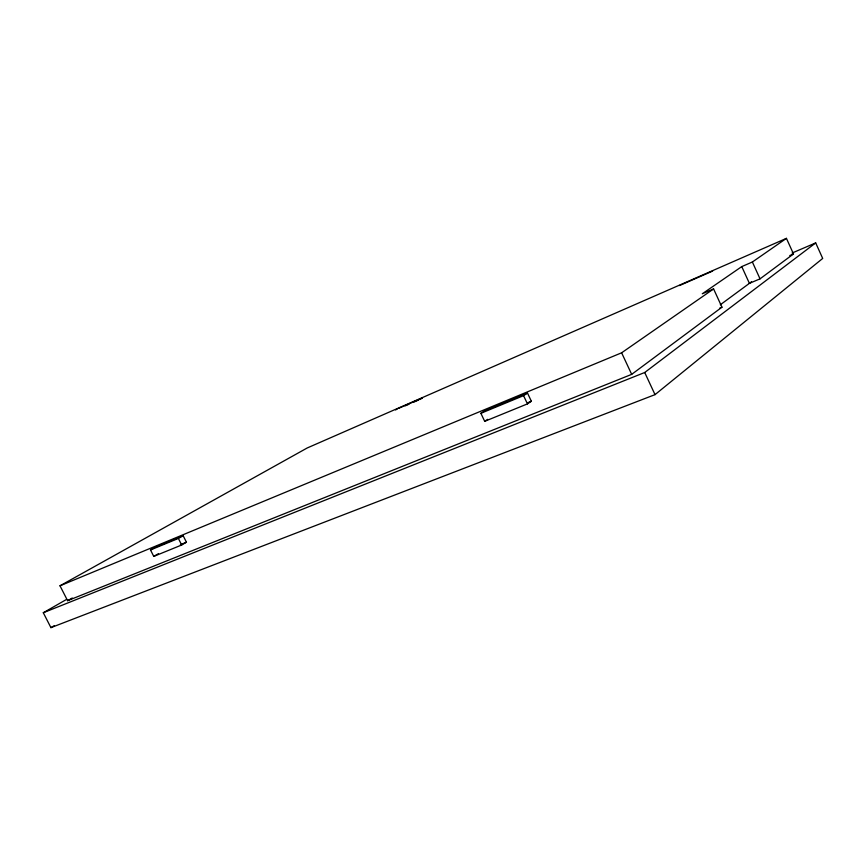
<?xml version="1.0" encoding="UTF-8"?>
<svg xmlns="http://www.w3.org/2000/svg" width="866" height="866" viewBox="0 0 866 866"><rect width="100%" height="100%" fill="white"/><g stroke="black" fill="none" stroke-linecap="round" stroke-linejoin="round"><path stroke-width="1.3" d="M66.682 599.348L43.3 612.738L50.932 627.644L655.021 394.636L822.7 258.436L815.696 242.902L792.087 253.034M43.3 612.738L644.715 372.499L815.696 242.902M786.436 238.356L307.214 447.971L60.003 585.795L67.602 600.69L631.682 374.361L721.963 307.192L713.595 288.93L702.304 293.769L741.761 266.598L752.37 262.008L786.436 238.356L793.494 253.965L760.034 278.852L749.404 283.355L720.328 304.767M751.569 281.753L749.404 283.355L741.761 266.598M60.003 585.795L621.626 352.798L713.595 288.93M527.459 403.881L531.356 401.25L527.491 393.077L484.949 410.69L480.879 413.309L484.7 421.331L527.459 403.881L523.562 395.654L527.491 393.077M484.7 421.331L487.742 419.328M50.932 627.644L54.428 625.588M181.676 545.006L186.428 542.224L183.148 535.686L155.317 547.215L150.511 549.964L153.758 556.394L181.676 545.006L178.385 538.435L150.511 549.964M153.758 556.394L158.543 553.623M67.602 600.69L72.279 598.005M178.385 538.435L183.148 535.686M419.631 399.562L422.424 397.949L398.631 408.351M395.546 409.954L397.44 408.871M679.518 285.553L712.61 271.09M405.32 405.808L408.904 404.249M413.667 402.17L418.44 400.081M789.77 255.557L793.494 253.965M719.7 308.134L721.963 307.192M480.879 413.309L523.562 395.654M180.366 544.703L186.428 542.224M527.708 402.744L531.356 401.25M644.715 372.499L655.021 394.636M621.626 352.798L631.682 374.361M752.37 262.008L760.034 278.852"/></g></svg>
